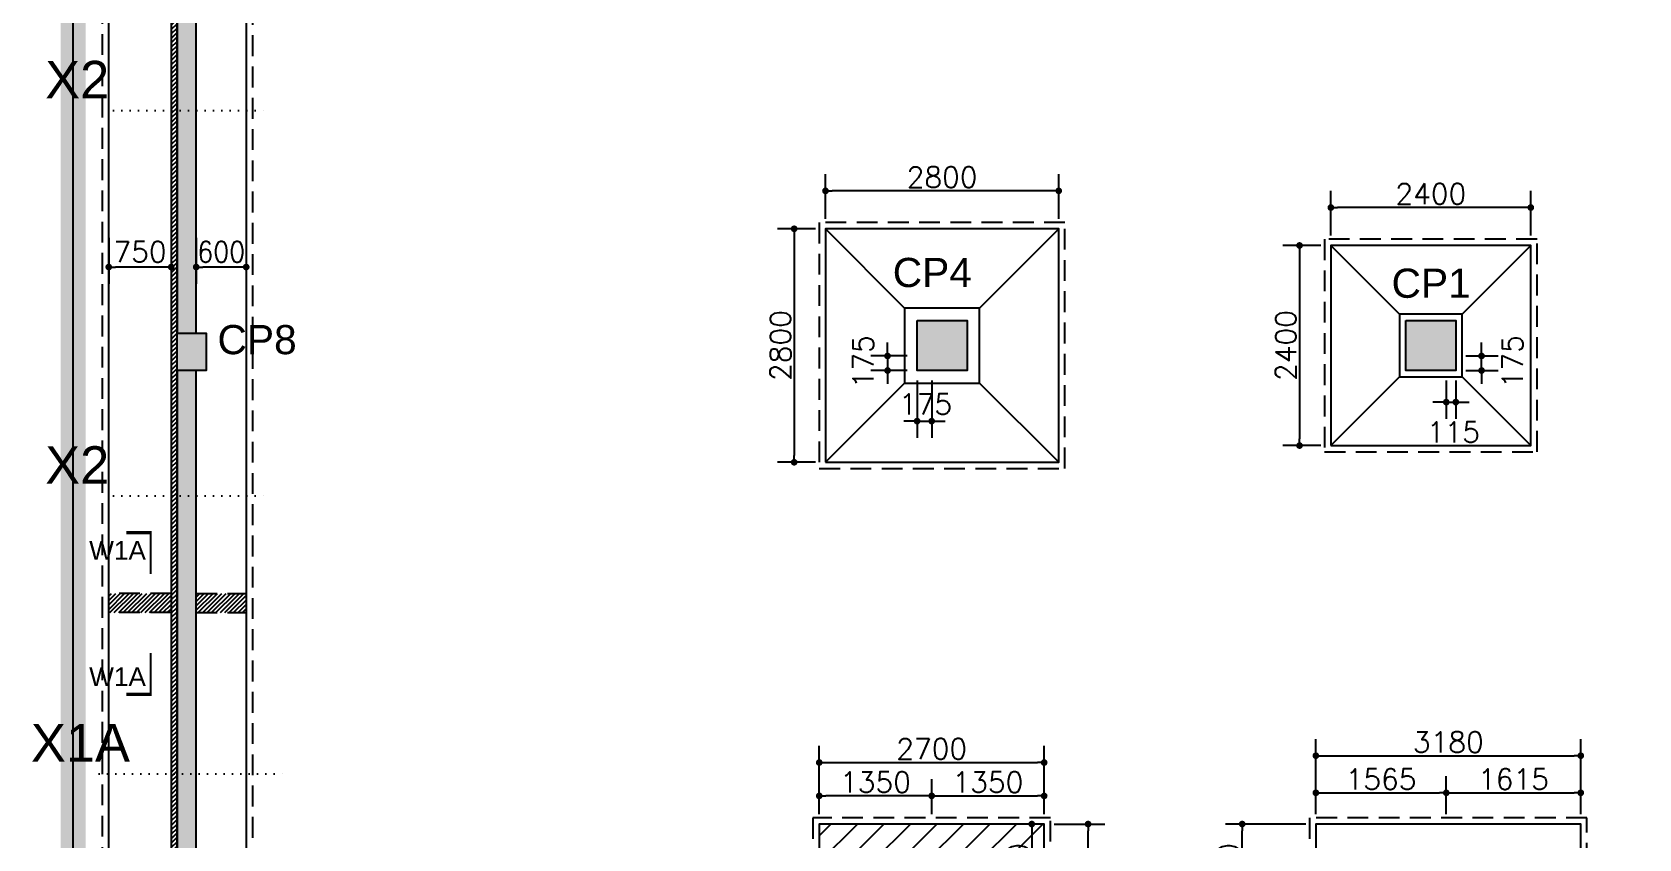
# Model space of a CAD drawing. Extents: x -200722 to 834823, y -494970 to 88783.
# Drawn here: x 417329 to 436615, y 7935 to 17611 of the extents above; entities that cross this region are included whole.
import ezdxf
from ezdxf.enums import TextEntityAlignment as Align

# ---------------------------------------------------------------- set-up
doc = ezdxf.new("R2010")
doc.units = 0
doc.header["$LTSCALE"] = 100
doc.header["$MEASUREMENT"] = 0
doc.header["$PDMODE"] = 34
doc.linetypes.add('DOT', pattern=[0.25, 0, -0.25])
doc.linetypes.add('HIDDEN', pattern=[0.375, 0.25, -0.125])
doc.layers.get('0').update_dxf_attribs({"linetype": 'CONTINUOUS'})
doc.layers.get('DEFPOINTS').update_dxf_attribs({"linetype": 'CONTINUOUS'})
for name, color, linetype in [('BEAM', 4, 'CONTINUOUS'), ('COL', 150, 'CONTINUOUS'), ('DIM', 3, 'CONTINUOUS'), ('F_EXEC', 3, 'HIDDEN'), ('F_FTG1', 11, 'CONTINUOUS'), ('RCCWALL', 6, 'CONTINUOUS'), ('TEXT', 2, 'CONTINUOUS')]:
    doc.layers.add(name, color=color, linetype=linetype)
doc.layers.add('HATCH', color=252, linetype='CONTINUOUS', lineweight=30)
doc.styles.add('AR', font='arial.ttf')
doc.styles.add('ROMANS', font='romans.shx')
doc.styles.get("Standard").update_dxf_attribs({"font": 'simplex.shx'})
doc.styles.add('TIMES-N', font='arial.ttf')
doc.dimstyles.new('STANDARD$0', dxfattribs={"dimtxt": 2.5, "dimasz": 2.5, "dimexe": 2, "dimexo": 0.7, "dimgap": 0.9, "dimtad": 1, "dimdec": 0, "dimdsep": 46, "dimtxsty": 'ROMANS', "dimcen": 0.09, "dimclrd": 4, "dimclre": 4, "dimclrt": 3, "dimadec": 0, "dimazin": 0, "dimtfac": 1, "dimtdec": 0, "dimtmove": 0, "dimatfit": 3, "dimfxl": 1, "dimtolj": 1, "dimtzin": 0, "dimarcsym": 0})
pattern_1 = [(45, (191292.92, 0), (-26.516504, 26.516504), [])]

# ---------------------------------------------------------------- blocks, each defined once
blk = doc.blocks.new('DOT')
at = {"color": 0, "linetype": 'ByBlock'}
blk.add_line((-0.5, 0), (-1, 0), dxfattribs=at)
at = {"color": 0, "linetype": 'ByBlock', "const_width": 0.5}
blk.add_lwpolyline([(-0.25, 0, 1), (0.25, 0, 1)], format="xyb", close=True, dxfattribs=at)
blk = doc.blocks.new('*D2340')
at = {"layer": 'BEAM', "color": 0, "lineweight": -2, "transparency": 16777216}
for p, q in [((432618, 8112), (431654, 8112)), ((431854, 6882), (431854, 8032)), ((432618, 6802), (431654, 6802))]:
    blk.add_line(p, q, dxfattribs=at)
at = {"layer": 'DEFPOINTS', "color": 0, "lineweight": -3, "ltscale": 0.4, "transparency": 16777216}
for p in [(431854, 8112), (432738, 8112), (432738, 6802)]:
    blk.add_point(p, dxfattribs=at)
at = {"layer": 'BEAM', "color": 0, "lineweight": -2, "ltscale": 0.4, "transparency": 16777216, "xscale": 80, "yscale": 80, "zscale": 80}
for p, rotation in [((431854, 8112), 90), ((431854, 6802), 270)]:
    blk.add_blockref('DOT', p, dxfattribs=dict(at, rotation=rotation))
at = {"layer": 'BEAM', "color": 0, "ltscale": 0.4, "transparency": 16777216, "insert": (431690, 7457), "char_height": 248, "attachment_point": 5, "rotation": 90}
blk.add_mtext('\\A1;1310', dxfattribs=at)
blk = doc.blocks.new('_DOT')
at = {"color": 0, "linetype": 'ByBlock'}
blk.add_line((-0.5, 0), (-1, 0), dxfattribs=at)
at = {"color": 0, "linetype": 'ByBlock', "const_width": 0.5}
blk.add_lwpolyline([(-0.25, 0, 1), (0.25, 0, 1)], format="xyb", close=True, dxfattribs=at)
blk = doc.blocks.new('*D2349')
at = {"layer": 'BEAM', "color": 0, "lineweight": -2, "transparency": 16777216}
for p, q in [((432738, 8232), (432738, 8687)), ((434303, 8232), (434303, 8687)), ((432818, 8487), (434223, 8487))]:
    blk.add_line(p, q, dxfattribs=at)
at = {"layer": 'DEFPOINTS', "color": 0, "lineweight": -3, "ltscale": 0.4, "transparency": 16777216}
for p in [(434303, 8487), (432738, 8112), (434303, 8112)]:
    blk.add_point(p, dxfattribs=at)
at = {"layer": 'BEAM', "color": 0, "lineweight": -2, "ltscale": 0.4, "transparency": 16777216, "xscale": 80, "yscale": 80, "zscale": 80, "rotation": 180}
blk.add_blockref('DOT', (432738, 8487), dxfattribs=at)
at = {"layer": 'BEAM', "color": 0, "lineweight": -2, "ltscale": 0.4, "transparency": 16777216, "xscale": 80, "yscale": 80, "zscale": 80}
blk.add_blockref('DOT', (434303, 8487), dxfattribs=at)
at = {"layer": 'BEAM', "color": 0, "ltscale": 0.4, "transparency": 16777216, "insert": (433520, 8651), "char_height": 248, "attachment_point": 5}
blk.add_mtext('\\A1;1565', dxfattribs=at)
blk = doc.blocks.new('*D2350')
at = {"layer": 'BEAM', "color": 0, "lineweight": -2, "transparency": 16777216}
for p, q in [((434303, 8232), (434303, 8687)), ((435918, 8232), (435918, 8687)), ((434383, 8487), (435838, 8487))]:
    blk.add_line(p, q, dxfattribs=at)
at = {"layer": 'DEFPOINTS', "color": 0, "lineweight": -3, "ltscale": 0.4, "transparency": 16777216}
for p in [(435918, 8487), (434303, 8112), (435918, 8112)]:
    blk.add_point(p, dxfattribs=at)
at = {"layer": 'BEAM', "color": 0, "lineweight": -2, "ltscale": 0.4, "transparency": 16777216, "xscale": 80, "yscale": 80, "zscale": 80, "rotation": 180}
blk.add_blockref('DOT', (434303, 8487), dxfattribs=at)
at = {"layer": 'BEAM', "color": 0, "lineweight": -2, "ltscale": 0.4, "transparency": 16777216, "xscale": 80, "yscale": 80, "zscale": 80}
blk.add_blockref('DOT', (435918, 8487), dxfattribs=at)
at = {"layer": 'BEAM', "color": 0, "ltscale": 0.4, "transparency": 16777216, "insert": (435110, 8651), "char_height": 248, "attachment_point": 5}
blk.add_mtext('\\A1;1615', dxfattribs=at)
blk = doc.blocks.new('*D2351')
at = {"layer": 'BEAM', "color": 0, "lineweight": -2, "transparency": 16777216}
for p, q in [((432738, 8232), (432738, 9132)), ((435918, 8232), (435918, 9132)), ((432818, 8932), (435838, 8932))]:
    blk.add_line(p, q, dxfattribs=at)
at = {"layer": 'DEFPOINTS', "color": 0, "lineweight": -3, "ltscale": 0.4, "transparency": 16777216}
for p in [(435918, 8932), (432738, 8112), (435918, 8112)]:
    blk.add_point(p, dxfattribs=at)
at = {"layer": 'BEAM', "color": 0, "lineweight": -2, "ltscale": 0.4, "transparency": 16777216, "xscale": 80, "yscale": 80, "zscale": 80, "rotation": 180}
blk.add_blockref('DOT', (432738, 8932), dxfattribs=at)
at = {"layer": 'BEAM', "color": 0, "lineweight": -2, "ltscale": 0.4, "transparency": 16777216, "xscale": 80, "yscale": 80, "zscale": 80}
blk.add_blockref('DOT', (435918, 8932), dxfattribs=at)
at = {"layer": 'BEAM', "color": 0, "ltscale": 0.4, "transparency": 16777216, "insert": (434328, 9096), "char_height": 248, "attachment_point": 5}
blk.add_mtext('\\A1;3180', dxfattribs=at)
blk = doc.blocks.new('*D2554')
at = {"layer": 'BEAM', "color": 0, "lineweight": -2, "transparency": 16777216}
for p, q in [((426777, 8232), (426777, 8650)), ((428127, 8232), (428127, 8650)), ((428047, 8450), (426857, 8450))]:
    blk.add_line(p, q, dxfattribs=at)
at = {"layer": 'DEFPOINTS', "color": 0, "lineweight": -3, "ltscale": 0.4, "transparency": 16777216}
for p in [(426777, 8450), (426777, 8112), (428127, 8112)]:
    blk.add_point(p, dxfattribs=at)
at = {"layer": 'BEAM', "color": 0, "lineweight": -2, "ltscale": 0.4, "transparency": 16777216, "xscale": 80, "yscale": 80, "zscale": 80, "rotation": 180}
blk.add_blockref('DOT', (426777, 8450), dxfattribs=at)
at = {"layer": 'BEAM', "color": 0, "lineweight": -2, "ltscale": 0.4, "transparency": 16777216, "xscale": 80, "yscale": 80, "zscale": 80}
blk.add_blockref('DOT', (428127, 8450), dxfattribs=at)
at = {"layer": 'BEAM', "color": 0, "ltscale": 0.4, "transparency": 16777216, "insert": (427452, 8614), "char_height": 248, "attachment_point": 5}
blk.add_mtext('\\A1;1350', dxfattribs=at)
blk = doc.blocks.new('*D2555')
at = {"layer": 'BEAM', "color": 0, "lineweight": -2, "transparency": 16777216}
for p, q in [((428127, 8232), (428127, 8650)), ((429477, 8232), (429477, 8650)), ((428207, 8450), (429397, 8450))]:
    blk.add_line(p, q, dxfattribs=at)
at = {"layer": 'DEFPOINTS', "color": 0, "lineweight": -3, "ltscale": 0.4, "transparency": 16777216}
for p in [(429477, 8450), (428127, 8112), (429477, 8112)]:
    blk.add_point(p, dxfattribs=at)
at = {"layer": 'BEAM', "color": 0, "lineweight": -2, "ltscale": 0.4, "transparency": 16777216, "xscale": 80, "yscale": 80, "zscale": 80, "rotation": 180}
blk.add_blockref('DOT', (428127, 8450), dxfattribs=at)
at = {"layer": 'BEAM', "color": 0, "lineweight": -2, "ltscale": 0.4, "transparency": 16777216, "xscale": 80, "yscale": 80, "zscale": 80}
blk.add_blockref('DOT', (429477, 8450), dxfattribs=at)
at = {"layer": 'BEAM', "color": 0, "ltscale": 0.4, "transparency": 16777216, "insert": (428802, 8614), "char_height": 248, "attachment_point": 5}
blk.add_mtext('\\A1;1350', dxfattribs=at)
blk = doc.blocks.new('*D2556')
at = {"layer": 'BEAM', "color": 0, "lineweight": -2, "transparency": 16777216}
for p, q in [((426777, 8232), (426777, 9050)), ((429477, 8232), (429477, 9050)), ((426857, 8850), (429397, 8850))]:
    blk.add_line(p, q, dxfattribs=at)
at = {"layer": 'DEFPOINTS', "color": 0, "lineweight": -3, "ltscale": 0.4, "transparency": 16777216}
for p in [(429477, 8850), (426777, 8112), (429477, 8112)]:
    blk.add_point(p, dxfattribs=at)
at = {"layer": 'BEAM', "color": 0, "lineweight": -2, "ltscale": 0.4, "transparency": 16777216, "xscale": 80, "yscale": 80, "zscale": 80, "rotation": 180}
blk.add_blockref('DOT', (426777, 8850), dxfattribs=at)
at = {"layer": 'BEAM', "color": 0, "lineweight": -2, "ltscale": 0.4, "transparency": 16777216, "xscale": 80, "yscale": 80, "zscale": 80}
blk.add_blockref('DOT', (429477, 8850), dxfattribs=at)
at = {"layer": 'BEAM', "color": 0, "ltscale": 0.4, "transparency": 16777216, "insert": (428127, 9014), "char_height": 248, "attachment_point": 5}
blk.add_mtext('\\A1;2700', dxfattribs=at)
blk = doc.blocks.new('*D2557')
at = {"layer": 'BEAM', "color": 0, "lineweight": -2, "transparency": 16777216}
for p, q in [((429597, 8112), (430204, 8112)), ((430004, -3193), (430004, 8032)), ((429597, -3273), (430204, -3273))]:
    blk.add_line(p, q, dxfattribs=at)
at = {"layer": 'DEFPOINTS', "color": 0, "lineweight": -3, "ltscale": 0.4, "transparency": 16777216}
for p in [(429477, 8112), (430004, 8112), (429477, -3273)]:
    blk.add_point(p, dxfattribs=at)
at = {"layer": 'BEAM', "color": 0, "lineweight": -2, "ltscale": 0.4, "transparency": 16777216, "xscale": 80, "yscale": 80, "zscale": 80}
for p, rotation in [((430004, 8112), 90), ((430004, -3273), 270)]:
    blk.add_blockref('DOT', p, dxfattribs=dict(at, rotation=rotation))
at = {"layer": 'BEAM', "color": 0, "ltscale": 0.4, "transparency": 16777216, "insert": (429840, 2419), "char_height": 248, "attachment_point": 5, "rotation": 90}
blk.add_mtext('\\A1;11385', dxfattribs=at)
blk = doc.blocks.new('*D2644')
at = {"layer": 'BEAM', "color": 0, "lineweight": -2, "transparency": 16777216}
for p, q in [((432918, 15172), (432918, 15707)), ((435318, 15172), (435318, 15707)), ((435238, 15507), (432998, 15507))]:
    blk.add_line(p, q, dxfattribs=at)
at = {"layer": 'DEFPOINTS', "color": 0, "lineweight": -3, "ltscale": 0.4, "transparency": 16777216}
for p in [(432918, 15507), (432918, 15052), (435318, 15052)]:
    blk.add_point(p, dxfattribs=at)
at = {"layer": 'BEAM', "color": 0, "lineweight": -2, "ltscale": 0.4, "transparency": 16777216, "xscale": 80, "yscale": 80, "zscale": 80, "rotation": 180}
blk.add_blockref('DOT', (432918, 15507), dxfattribs=at)
at = {"layer": 'BEAM', "color": 0, "lineweight": -2, "ltscale": 0.4, "transparency": 16777216, "xscale": 80, "yscale": 80, "zscale": 80}
blk.add_blockref('DOT', (435318, 15507), dxfattribs=at)
at = {"layer": 'BEAM', "color": 0, "ltscale": 0.4, "transparency": 16777216, "insert": (434118, 15671), "char_height": 248, "attachment_point": 5}
blk.add_mtext('\\A1;2400', dxfattribs=at)
blk = doc.blocks.new('*D2645')
at = {"layer": 'BEAM', "color": 0, "lineweight": -2, "transparency": 16777216}
for p, q in [((432798, 15052), (432342, 15052)), ((432542, 14972), (432542, 12732)), ((432798, 12652), (432342, 12652))]:
    blk.add_line(p, q, dxfattribs=at)
at = {"layer": 'DEFPOINTS', "color": 0, "lineweight": -3, "ltscale": 0.4, "transparency": 16777216}
for p in [(432918, 15052), (432542, 12652), (432918, 12652)]:
    blk.add_point(p, dxfattribs=at)
at = {"layer": 'BEAM', "color": 0, "lineweight": -2, "ltscale": 0.4, "transparency": 16777216, "xscale": 80, "yscale": 80, "zscale": 80}
for p, rotation in [((432542, 15052), 90), ((432542, 12652), 270)]:
    blk.add_blockref('DOT', p, dxfattribs=dict(at, rotation=rotation))
at = {"layer": 'BEAM', "color": 0, "ltscale": 0.4, "transparency": 16777216, "insert": (432378, 13852), "char_height": 248, "attachment_point": 5, "rotation": 90}
blk.add_mtext('\\A1;2400', dxfattribs=at)
blk = doc.blocks.new('*D2646')
at = {"layer": 'BEAM', "color": 0, "lineweight": -2, "transparency": 16777216}
for p, q in [((434303, 13432), (434303, 12973)), ((434418, 13432), (434418, 12973)), ((434223, 13173), (434143, 13173)), ((434303, 13173), (434418, 13173)), ((434498, 13173), (434578, 13173))]:
    blk.add_line(p, q, dxfattribs=at)
at = {"layer": 'DEFPOINTS', "color": 0, "lineweight": -3, "ltscale": 0.4, "transparency": 16777216}
for p in [(434303, 13552), (434418, 13552), (434418, 13173)]:
    blk.add_point(p, dxfattribs=at)
at = {"layer": 'BEAM', "color": 0, "lineweight": -2, "ltscale": 0.4, "transparency": 16777216, "xscale": 80, "yscale": 80, "zscale": 80}
blk.add_blockref('DOT', (434303, 13173), dxfattribs=at)
at = {"layer": 'BEAM', "color": 0, "lineweight": -2, "ltscale": 0.4, "transparency": 16777216, "xscale": 80, "yscale": 80, "zscale": 80, "rotation": 180}
blk.add_blockref('DOT', (434418, 13173), dxfattribs=at)
at = {"layer": 'BEAM', "color": 0, "ltscale": 0.4, "transparency": 16777216, "insert": (434389, 12814), "char_height": 248, "attachment_point": 5}
blk.add_mtext('\\A1;115', dxfattribs=at)
blk = doc.blocks.new('*D2647')
at = {"layer": 'BEAM', "color": 0, "lineweight": -2, "transparency": 16777216}
for p, q in [((434727, 13807), (434727, 13887)), ((434538, 13727), (434927, 13727)), ((434727, 13552), (434727, 13727)), ((434538, 13552), (434927, 13552)), ((434727, 13472), (434727, 13392))]:
    blk.add_line(p, q, dxfattribs=at)
at = {"layer": 'DEFPOINTS', "color": 0, "lineweight": -3, "ltscale": 0.4, "transparency": 16777216}
for p in [(434418, 13727), (434727, 13727), (434418, 13552)]:
    blk.add_point(p, dxfattribs=at)
at = {"layer": 'BEAM', "color": 0, "lineweight": -2, "ltscale": 0.4, "transparency": 16777216, "xscale": 80, "yscale": 80, "zscale": 80}
for p, rotation in [((434727, 13727), 270), ((434727, 13552), 90)]:
    blk.add_blockref('DOT', p, dxfattribs=dict(at, rotation=rotation))
at = {"layer": 'BEAM', "color": 0, "ltscale": 0.4, "transparency": 16777216, "insert": (435097, 13658), "char_height": 248, "attachment_point": 5, "rotation": 90}
blk.add_mtext('\\A1;175', dxfattribs=at)
blk = doc.blocks.new('*D2661')
at = {"layer": 'BEAM', "color": 0, "lineweight": -2, "transparency": 16777216}
for p, q in [((426852, 15372), (426852, 15907)), ((429652, 15372), (429652, 15907)), ((429572, 15707), (426932, 15707))]:
    blk.add_line(p, q, dxfattribs=at)
at = {"layer": 'DEFPOINTS', "color": 0, "lineweight": -3, "ltscale": 0.4, "transparency": 16777216}
for p in [(426852, 15707), (426852, 15252), (429652, 15252)]:
    blk.add_point(p, dxfattribs=at)
at = {"layer": 'BEAM', "color": 0, "lineweight": -2, "ltscale": 0.4, "transparency": 16777216, "xscale": 80, "yscale": 80, "zscale": 80, "rotation": 180}
blk.add_blockref('DOT', (426852, 15707), dxfattribs=at)
at = {"layer": 'BEAM', "color": 0, "lineweight": -2, "ltscale": 0.4, "transparency": 16777216, "xscale": 80, "yscale": 80, "zscale": 80}
blk.add_blockref('DOT', (429652, 15707), dxfattribs=at)
at = {"layer": 'BEAM', "color": 0, "ltscale": 0.4, "transparency": 16777216, "insert": (428252, 15871), "char_height": 248, "attachment_point": 5}
blk.add_mtext('\\A1;2800', dxfattribs=at)
blk = doc.blocks.new('*D2662')
at = {"layer": 'BEAM', "color": 0, "lineweight": -2, "transparency": 16777216}
for p, q in [((426732, 15252), (426276, 15252)), ((426476, 15172), (426476, 12532)), ((426732, 12452), (426276, 12452))]:
    blk.add_line(p, q, dxfattribs=at)
at = {"layer": 'DEFPOINTS', "color": 0, "lineweight": -3, "ltscale": 0.4, "transparency": 16777216}
for p in [(426852, 15252), (426476, 12452), (426852, 12452)]:
    blk.add_point(p, dxfattribs=at)
at = {"layer": 'BEAM', "color": 0, "lineweight": -2, "ltscale": 0.4, "transparency": 16777216, "xscale": 80, "yscale": 80, "zscale": 80}
for p, rotation in [((426476, 15252), 90), ((426476, 12452), 270)]:
    blk.add_blockref('DOT', p, dxfattribs=dict(at, rotation=rotation))
at = {"layer": 'BEAM', "color": 0, "ltscale": 0.4, "transparency": 16777216, "insert": (426312, 13852), "char_height": 248, "attachment_point": 5, "rotation": 90}
blk.add_mtext('\\A1;2800', dxfattribs=at)
blk = doc.blocks.new('*D2663')
at = {"layer": 'BEAM', "color": 0, "lineweight": -2, "transparency": 16777216}
for p, q in [((427597, 13807), (427597, 13887)), ((427832, 13727), (427397, 13727)), ((427597, 13727), (427597, 13552)), ((427832, 13552), (427397, 13552)), ((427597, 13472), (427597, 13392))]:
    blk.add_line(p, q, dxfattribs=at)
at = {"layer": 'DEFPOINTS', "color": 0, "lineweight": -3, "ltscale": 0.4, "transparency": 16777216}
for p in [(427952, 13727), (427597, 13552), (427952, 13552)]:
    blk.add_point(p, dxfattribs=at)
at = {"layer": 'BEAM', "color": 0, "lineweight": -2, "ltscale": 0.4, "transparency": 16777216, "xscale": 80, "yscale": 80, "zscale": 80}
for p, rotation in [((427597, 13727), 270), ((427597, 13552), 90)]:
    blk.add_blockref('DOT', p, dxfattribs=dict(at, rotation=rotation))
at = {"layer": 'BEAM', "color": 0, "ltscale": 0.4, "transparency": 16777216, "insert": (427303, 13657), "char_height": 248, "attachment_point": 5, "rotation": 90}
blk.add_mtext('\\A1;175', dxfattribs=at)
blk = doc.blocks.new('*D2664')
at = {"layer": 'BEAM', "color": 0, "lineweight": -2, "transparency": 16777216}
for p, q in [((427952, 13432), (427952, 12745)), ((428127, 13432), (428127, 12745)), ((427872, 12945), (427792, 12945)), ((427952, 12945), (428127, 12945)), ((428207, 12945), (428287, 12945))]:
    blk.add_line(p, q, dxfattribs=at)
at = {"layer": 'DEFPOINTS', "color": 0, "lineweight": -3, "ltscale": 0.4, "transparency": 16777216}
for p in [(427952, 13552), (428127, 13552), (428127, 12945)]:
    blk.add_point(p, dxfattribs=at)
at = {"layer": 'BEAM', "color": 0, "lineweight": -2, "ltscale": 0.4, "transparency": 16777216, "xscale": 80, "yscale": 80, "zscale": 80}
blk.add_blockref('DOT', (427952, 12945), dxfattribs=at)
at = {"layer": 'BEAM', "color": 0, "lineweight": -2, "ltscale": 0.4, "transparency": 16777216, "xscale": 80, "yscale": 80, "zscale": 80, "rotation": 180}
blk.add_blockref('DOT', (428127, 12945), dxfattribs=at)
at = {"layer": 'BEAM', "color": 0, "ltscale": 0.4, "transparency": 16777216, "insert": (428053, 13150), "char_height": 248, "attachment_point": 5}
blk.add_mtext('\\A1;175', dxfattribs=at)
blk = doc.blocks.new('*D2716')
at = {"layer": 'BEAM', "color": 0, "lineweight": -2, "transparency": 16777216}
for p, q in [((418249, 15143), (418249, 14593)), ((418999, 15143), (418999, 14593)), ((418919, 14793), (418329, 14793))]:
    blk.add_line(p, q, dxfattribs=at)
at = {"layer": 'DEFPOINTS', "color": 0, "lineweight": -3, "ltscale": 0.4, "transparency": 16777216}
for p in [(418249, 15263), (418999, 15263), (418249, 14793)]:
    blk.add_point(p, dxfattribs=at)
at = {"layer": 'BEAM', "color": 0, "lineweight": -2, "ltscale": 0.4, "transparency": 16777216, "xscale": 80, "yscale": 80, "zscale": 80, "rotation": 180}
blk.add_blockref('DOT', (418249, 14793), dxfattribs=at)
at = {"layer": 'BEAM', "color": 0, "lineweight": -2, "ltscale": 0.4, "transparency": 16777216, "xscale": 80, "yscale": 80, "zscale": 80}
blk.add_blockref('DOT', (418999, 14793), dxfattribs=at)
at = {"layer": 'BEAM', "color": 0, "ltscale": 0.4, "transparency": 16777216, "insert": (418624, 14976), "char_height": 248, "attachment_point": 5}
blk.add_mtext('\\A1;750', dxfattribs=at)
blk = doc.blocks.new('*D2717')
at = {"layer": 'BEAM', "color": 0, "lineweight": -2, "transparency": 16777216}
for p, q in [((419299, 15143), (419299, 14593)), ((419899, 15143), (419899, 14593)), ((419819, 14793), (419379, 14793))]:
    blk.add_line(p, q, dxfattribs=at)
at = {"layer": 'DEFPOINTS', "color": 0, "lineweight": -3, "ltscale": 0.4, "transparency": 16777216}
for p in [(419299, 15263), (419899, 15263), (419299, 14793)]:
    blk.add_point(p, dxfattribs=at)
at = {"layer": 'BEAM', "color": 0, "lineweight": -2, "ltscale": 0.4, "transparency": 16777216, "xscale": 80, "yscale": 80, "zscale": 80, "rotation": 180}
blk.add_blockref('DOT', (419299, 14793), dxfattribs=at)
at = {"layer": 'BEAM', "color": 0, "lineweight": -2, "ltscale": 0.4, "transparency": 16777216, "xscale": 80, "yscale": 80, "zscale": 80}
blk.add_blockref('DOT', (419899, 14793), dxfattribs=at)
at = {"layer": 'BEAM', "color": 0, "ltscale": 0.4, "transparency": 16777216, "insert": (419599, 14976), "char_height": 248, "attachment_point": 5}
blk.add_mtext('\\A1;{\\W0.9;600}', dxfattribs=at)
blk = doc.blocks.new('*D2776')
at = {"layer": 'BEAM', "color": 0, "lineweight": -2, "transparency": 16777216}
for p, q in [((429208, 8112), (429128, 8112)), ((429328, 8032), (429328, 6882)), ((429208, 6802), (429128, 6802))]:
    blk.add_line(p, q, dxfattribs=at)
at = {"layer": 'DEFPOINTS', "color": 0, "lineweight": -3, "ltscale": 0.4, "transparency": 16777216}
for p in [(429328, 8112), (429328, 6802), (429328, 6802)]:
    blk.add_point(p, dxfattribs=at)
at = {"layer": 'BEAM', "color": 0, "lineweight": -2, "ltscale": 0.4, "transparency": 16777216, "xscale": 80, "yscale": 80, "zscale": 80}
for p, rotation in [((429328, 8112), 90), ((429328, 6802), 270)]:
    blk.add_blockref('DOT', p, dxfattribs=dict(at, rotation=rotation))
at = {"layer": 'BEAM', "color": 0, "ltscale": 0.4, "transparency": 16777216, "insert": (429164, 7457), "char_height": 248, "attachment_point": 5, "rotation": 90}
blk.add_mtext('\\A1;1310', dxfattribs=at)

msp = doc.modelspace()

# ---------------------------------------------------------------- hatches: boundary and pattern name
at = {"layer": 'DIM', "ltscale": 0.4}
h = msp.add_hatch(dxfattribs=at)
h.set_pattern_fill('ANSI31', color=256, scale=300, style=0)
h.set_pattern_definition(pattern_1)
h.paths.add_polyline_path([(418998.5, -6688.1), (419068.5, -6688.1), (419068.5, 19522.9), (418998.5, 19522.9)])
h = msp.add_hatch(dxfattribs=at)
h.set_pattern_fill('ANSI31', color=8, scale=300, style=0)
h.set_pattern_definition(pattern_1)
h.paths.add_polyline_path([(418998.5, 10648.1), (418998.5, 10878.1), (418248.5, 10878.1), (418248.5, 10648.1)])
h = msp.add_hatch(dxfattribs=at)
h.set_pattern_fill('ANSI31', color=8, scale=300, style=0)
h.set_pattern_definition(pattern_1)
h.paths.add_polyline_path([(419898.5, 10648.1), (419898.5, 10878.1), (419298.5, 10878.1), (419298.5, 10648.1)])
at = {"layer": 'HATCH', "lineweight": -3, "ltscale": 0.4}
for points in [[(419068.5, 14001.9), (419298.5, 14001.9), (419298.5, 19072.9), (419068.5, 19072.9)], [(419068.5, 6911.9), (419298.5, 6911.9), (419298.5, 13551.9), (419068.5, 13551.9)]]:
    msp.add_hatch(color=256, dxfattribs=at).paths.add_polyline_path(points)
at = {"layer": 'HATCH', "ltscale": 0.4}
for points in [[(427951.5, 14151.9), (428551.5, 14151.9), (428551.5, 13551.9), (427951.5, 13551.9)], [(433817.5, 14151.9), (434417.5, 14151.9), (434417.5, 13551.9), (433817.5, 13551.9)], [(419068.5, 14001.9), (419418.5, 14001.9), (419418.5, 13551.9), (419068.5, 13551.9)]]:
    msp.add_hatch(color=256, dxfattribs=at).paths.add_polyline_path(points)
at = {"layer": 'HATCH', "lineweight": -3, "ltscale": 0.4}
h = msp.add_hatch(dxfattribs=at)
h.set_pattern_fill('ANSI31', color=256, scale=1800, style=0)
h.set_pattern_definition([(45, (191292.92, 0), (-159.09903, 159.09903), [])])
h.paths.add_polyline_path([(426776.5, 8111.9), (429476.5, 8111.9), (429476.5, 7661.9), (426776.5, 7661.9)])

# ---------------------------------------------------------------- linework, layer by layer
at = {"color": 1, "lineweight": -3, "ltscale": 0.4}
msp.add_line((417823.5, -7583.1, 35.5), (417823.5, 24144.4, 7279.1), dxfattribs=at)
msp.add_line((417823.5, -7583.1, 35.5), (417823.5, 24144.4, 7279.1), dxfattribs=at)
at = {"color": 1, "linetype": 'DOT', "ltscale": 4}
for p, q in [((418304.2, 16670.8), (420162.9, 16670.8)), ((418304.2, 12048.4), (420162.9, 12048.4)), ((418133.6, 8715.2), (420386.5, 8715.2))]:
    msp.add_line(p, q, dxfattribs=at)
at = {"color": 7, "lineweight": -3, "ltscale": 0.4, "const_width": 300}
msp.add_lwpolyline([(417823.5, 24144.4), (469461.5, 24143.9), (469461.5, -7583.1), (417823.5, -7583.1), (417823.8, 24144.4)], dxfattribs=at)
at = {"layer": 'COL', "ltscale": 500, "elevation": 3998.7}
for points in [[(427951.5, 14151.9), (428551.5, 14151.9), (428551.5, 13551.9), (427951.5, 13551.9), (427951.5, 14151.9)], [(433817.5, 14151.9), (434417.5, 14151.9), (434417.5, 13551.9), (433817.5, 13551.9), (433817.5, 14151.9)], [(419068.5, 14001.9), (419418.5, 14001.9), (419418.5, 13551.9), (419068.5, 13551.9), (419068.5, 14001.9)]]:
    msp.add_lwpolyline(points, dxfattribs=at)
at = {"layer": 'DIM', "color": 1}
for points in [[(418459.5, 11607.1, 40, 40, 0), (418751.1, 11607.1, 25, 25, 0), (418751.1, 11112.5, 25, 25, 0)], [(418459.5, 9667.6, 40, 40, 0), (418751.1, 9667.6, 25, 25, 0), (418751.1, 10162.2, 25, 25, 0)]]:
    msp.add_lwpolyline(points, format="xyseb", dxfattribs=at)
at = {"layer": 'F_EXEC', "ltscale": 10}
for p, q in [((418173.5, 7586.9, 7446.6), (418173.5, 19447.9, 7446.6)), ((419973.5, 19447.9, 7446.6), (419973.5, 7586.9, 7446.6)), ((418998.5, 10878.1, 7446.6), (418248.5, 10878.1, 7446.6)), ((419298.5, 10878.1, 7446.6), (419898.5, 10878.1, 7446.6)), ((418998.5, 10648.1, 7446.6), (418248.5, 10648.1, 7446.6)), ((419298.5, 10648.1, 7446.6), (419898.5, 10648.1, 7446.6))]:
    msp.add_line(p, q, dxfattribs=at)
for points, elevation in [([(426776.5, 12376.9), (429726.5, 12376.9), (429726.5, 15326.9), (426776.5, 15326.9)], 3998.7), ([(432842.5, 12577), (435392.5, 12577), (435392.5, 15127), (432842.5, 15127)], 3998.7), ([(426701.5, -3348.1), (429551.5, -3348.1), (429551.5, 8186.9), (426701.5, 8186.9)], 7446.6)]:
    msp.add_lwpolyline(points, close=True, dxfattribs=dict(at, elevation=elevation))
at = {"layer": 'F_EXEC', "ltscale": 10, "elevation": 7446.6}
msp.add_lwpolyline([(433626.5, 2011.9), (435992.5, 2011.9), (435992.5, 8186.9), (432662.5, 8186.9), (432662.5, 6296.9), (430661.5, 6296.9), (430661.5, 2036.9), (430776.5, 2036.9), (430776.5, -3803.1), (433626.5, -3803.1), (433626.5, 2011.9)], dxfattribs=at)
at = {"layer": 'F_FTG1', "ltscale": 0.4}
for p, q in [((418248.5, 7511.9, 7446.6), (418248.5, 19522.9, 7446.6)), ((419898.5, 19522.9, 7446.6), (419898.5, 7511.9, 7446.6)), ((427801.5, 14301.9, 3998.7), (426851.5, 15251.9, 3998.7)), ((428701.5, 14301.9, 3998.7), (429651.5, 15251.9, 3998.7)), ((433742.5, 14226.9, 3998.7), (432917.5, 15052, 3998.7)), ((434492.5, 14226.9, 3998.7), (435317.5, 15052, 3998.7)), ((427801.5, 13401.9, 3998.7), (426851.5, 12451.9, 3998.7)), ((428701.5, 13401.9, 3998.7), (429651.5, 12451.9, 3998.7)), ((433742.5, 13476.9, 3998.7), (432917.5, 12652, 3998.7)), ((434492.5, 13476.9, 3998.7), (435317.5, 12652, 3998.7))]:
    msp.add_line(p, q, dxfattribs=at)
for points, elevation in [([(426851.5, 12451.9), (429651.5, 12451.9), (429651.5, 15251.9), (426851.5, 15251.9)], 3998.7), ([(432917.5, 12652), (435317.5, 12652), (435317.5, 15052), (432917.5, 15052)], 3998.7), ([(427801.5, 13401.9), (428701.5, 13401.9), (428701.5, 14301.9), (427801.5, 14301.9)], 3998.7), ([(433742.5, 13476.9), (434492.5, 13476.9), (434492.5, 14226.9), (433742.5, 14226.9)], 3998.7), ([(426776.5, -3273.1), (429476.5, -3273.1), (429476.5, 8111.9), (426776.5, 8111.9)], 7446.6), ([(430736.5, 6221.9), (430736.5, 2086.9), (435917.5, 2086.9), (435917.5, 8111.9), (432737.5, 8111.9), (432737.5, 6221.9), (430736.5, 6221.9)], 7446.6)]:
    msp.add_lwpolyline(points, close=True, dxfattribs=dict(at, elevation=elevation))
at = {"layer": 'RCCWALL', "color": 1, "ltscale": 0.4, "elevation": 7446.6}
msp.add_lwpolyline([(418998.5, -6688.1), (419068.5, -6688.1), (419068.5, 19522.9), (418998.5, 19522.9)], close=True, dxfattribs=at)
at = {"layer": 'RCCWALL', "color": 42, "ltscale": 0.4}
for points, elevation in [([(419068.5, 14001.9), (419298.5, 14001.9), (419298.5, 19072.9), (419068.5, 19072.9)], 3998.7), ([(419068.5, 6911.9), (419298.5, 6911.9), (419298.5, 13551.9), (419068.5, 13551.9)], 7446.6)]:
    msp.add_lwpolyline(points, close=True, dxfattribs=dict(at, elevation=elevation))

# ---------------------------------------------------------------- texts
at = {"layer": 'TEXT', "style": 'TIMES-N'}
for s, height, p in [('X2', 450, (417485.8, 17041.3)), ('X2', 450, (417485.8, 12418.9)), ('W1A', 225, (418014.2, 11394.5)), ('W1A', 225, (418014.2, 9879.3)), ('X1A', 450, (417315.2, 9085.7))]:
    msp.add_text(s, height=height, dxfattribs=at).set_placement(p, align=Align.MIDDLE_LEFT)
at = {"layer": 'TEXT', "style": 'AR'}
for s, p in [('CP4', (427659.1, 14553.1, -3447.9)), ('CP1', (433646.5, 14424.4, -14893.2)), ('CP8', (419553.8, 13747.9))]:
    msp.add_text(s, height=350, dxfattribs=at).set_placement(p)

# ---------------------------------------------------------------- dimensions: what is measured, and where the dimension line sits
at = {"layer": 'BEAM'}
for base, p1, p2, picture, middle in [((426851.5, 15706.5, -3447.9), (429651.5, 15251.9, 3998.7), (426851.5, 15251.9, 3998.7), '*D2661', (428251.5, 15870.5, -3447.9)), ((432917.5, 15506.7, -3447.9), (435317.5, 15052, 3998.7), (432917.5, 15052, 3998.7), '*D2644', (434117.5, 15670.7, -3447.9)), ((435917.5, 8932), (432737.5, 8111.9, 7446.6), (435917.5, 8111.9, 7446.6), '*D2351', (434327.5, 9096)), ((429476.5, 8850.4), (426776.5, 8111.9, 7446.6), (429476.5, 8111.9, 7446.6), '*D2556', (428126.5, 9014.4)), ((426776.5, 8450.1), (428126.5, 8111.9, 7446.6), (426776.5, 8111.9, 7446.6), '*D2554', (427451.5, 8614.1)), ((429476.5, 8450.1), (428126.5, 8111.9, 7446.6), (429476.5, 8111.9, 7446.6), '*D2555', (428801.5, 8614.1)), ((434302.5, 8486.8), (432737.5, 8111.9, 7446.6), (434302.5, 8111.9, 7446.6), '*D2349', (433520, 8650.8)), ((435917.5, 8486.8), (434302.5, 8111.9, 7446.6), (435917.5, 8111.9, 7446.6), '*D2350', (435110, 8650.8))]:
    dim = msp.add_linear_dim(base=base, p1=p1, p2=p2, dimstyle='STANDARD$0', override={"dimscale": 8, "dimtxt": 31, "dimasz": 10, "dimexe": 25, "dimexo": 15, "dimgap": 5, "dimzin": 3, "dimtxsty": 'Standard', "dimblk": 'DOT', "dimcen": 3, "dimdle": 1, "dimclrd": 0, "dimclre": 0, "dimclrt": 0, "dimtmove": 2, "dimldrblk": 'DOT', "dimtzin": 3}, dxfattribs=at)
    dim.commit()
    dim.dimension.update_dxf_attribs({"geometry": picture, "text_midpoint": middle})
for base, p1, p2, picture, middle in [((418248.5, 14792.7, 7446.6), (418998.5, 15263.4, 14893.2), (418248.5, 15263.4, 14893.2), '*D2716', (418623.5, 14975.8, 7446.6)), ((428126.5, 12945.3), (427951.5, 13551.9, 3998.7), (428126.5, 13551.9, 9245.5), '*D2664', (428053.1, 13149.7)), ((434417.5, 13172.6, -3447.9), (434302.5, 13551.9, 3998.7), (434417.5, 13551.9, 3998.7), '*D2646', (434388.8, 12814.1, -3447.9))]:
    dim = msp.add_linear_dim(base=base, p1=p1, p2=p2, dimstyle='STANDARD$0', override={"dimscale": 8, "dimtxt": 31, "dimasz": 10, "dimexe": 25, "dimexo": 15, "dimgap": 5, "dimzin": 3, "dimtxsty": 'Standard', "dimblk": 'DOT', "dimcen": 3, "dimdle": 1, "dimclrd": 0, "dimclre": 0, "dimclrt": 0, "dimtmove": 2, "dimldrblk": 'DOT', "dimtzin": 3}, dxfattribs=at)
    dim.commit()
    dim.dimension.update_dxf_attribs({"geometry": picture, "text_midpoint": middle, "dimtype": 160})
dim = msp.add_linear_dim(base=(419298.5, 14792.7, 7446.6), p1=(419898.6, 15263.4, 14893.2), p2=(419298.5, 15263.4, 14893.2), text='{\\W0.9;<>}', dimstyle='STANDARD$0', override={"dimscale": 8, "dimtxt": 31, "dimasz": 10, "dimexe": 25, "dimexo": 15, "dimgap": 5, "dimzin": 3, "dimtxsty": 'Standard', "dimblk": 'DOT', "dimcen": 3, "dimdle": 1, "dimclrd": 0, "dimclre": 0, "dimclrt": 0, "dimtmove": 2, "dimldrblk": 'DOT', "dimtzin": 3}, dxfattribs=at)
dim.commit()
dim.dimension.update_dxf_attribs({"geometry": '*D2717', "text_midpoint": (419598.6, 14975.8, 7446.6), "dimtype": 160})
for base, p1, p2, picture, middle in [((426475.7, 12451.9, -3447.9), (426851.5, 15251.9, 3998.7), (426851.5, 12451.9, 3998.7), '*D2662', (426311.7, 13851.9, -3447.9)), ((432541.7, 12652, -3447.9), (432917.5, 15052, 3998.7), (432917.5, 12652, 3998.7), '*D2645', (432377.7, 13852, -3447.9)), ((429328.1, 6801.9), (429328.1, 8111.9, 7446.6), (429328.1, 6801.9, 7446.6), '*D2776', (429164.1, 7456.9)), ((430003.7, 8111.9), (429476.5, -3273.1, 7446.6), (429476.5, 8111.9, 7446.6), '*D2557', (429839.7, 2419.4)), ((431853.7, 8111.9), (432737.5, 6801.9, 7446.6), (432737.5, 8111.9, 7446.6), '*D2340', (431689.7, 7456.9))]:
    dim = msp.add_linear_dim(base=base, p1=p1, p2=p2, angle=90, dimstyle='STANDARD$0', override={"dimscale": 8, "dimtxt": 31, "dimasz": 10, "dimexe": 25, "dimexo": 15, "dimgap": 5, "dimzin": 3, "dimtxsty": 'Standard', "dimblk": 'DOT', "dimcen": 3, "dimdle": 1, "dimclrd": 0, "dimclre": 0, "dimclrt": 0, "dimtmove": 2, "dimldrblk": 'DOT', "dimtzin": 3}, dxfattribs=at)
    dim.commit()
    dim.dimension.update_dxf_attribs({"geometry": picture, "text_midpoint": middle})
for base, p1, p2, picture, middle in [((427597.1, 13551.9), (427951.5, 13726.9, 3998.7), (427951.5, 13551.9, 3998.7), '*D2663', (427303.4, 13656.7)), ((434726.8, 13726.9, -3447.9), (434417.5, 13551.9, 3998.7), (434417.5, 13726.9, 3998.7), '*D2647', (435097.1, 13658.5, -3447.9))]:
    dim = msp.add_linear_dim(base=base, p1=p1, p2=p2, angle=90, dimstyle='STANDARD$0', override={"dimscale": 8, "dimtxt": 31, "dimasz": 10, "dimexe": 25, "dimexo": 15, "dimgap": 5, "dimzin": 3, "dimtxsty": 'Standard', "dimblk": 'DOT', "dimcen": 3, "dimdle": 1, "dimclrd": 0, "dimclre": 0, "dimclrt": 0, "dimtmove": 2, "dimldrblk": 'DOT', "dimtzin": 3}, dxfattribs=at)
    dim.commit()
    dim.dimension.update_dxf_attribs({"geometry": picture, "text_midpoint": middle, "dimtype": 160})

doc.saveas('drawing.dxf')
